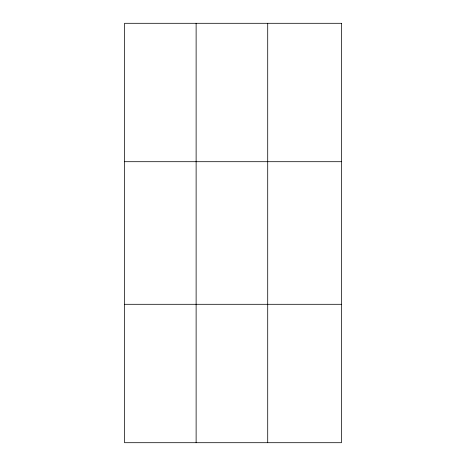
<?xml version="1.0" encoding="UTF-8"?>
<svg xmlns="http://www.w3.org/2000/svg" width="466" height="466" viewBox="0 0 466 466"><rect width="100%" height="100%" fill="white"/><g stroke="black" fill="none" stroke-linecap="round" stroke-linejoin="round"><path stroke-width="0.7" d="M196.122 23.3L196.122 442.7M267.711 23.3L267.711 442.7M124.533 161.702L341.467 161.702M124.533 304.298L341.467 304.298M341.467 23.3L341.467 442.7L124.533 442.7L124.533 23.3L341.467 23.3"/></g></svg>
